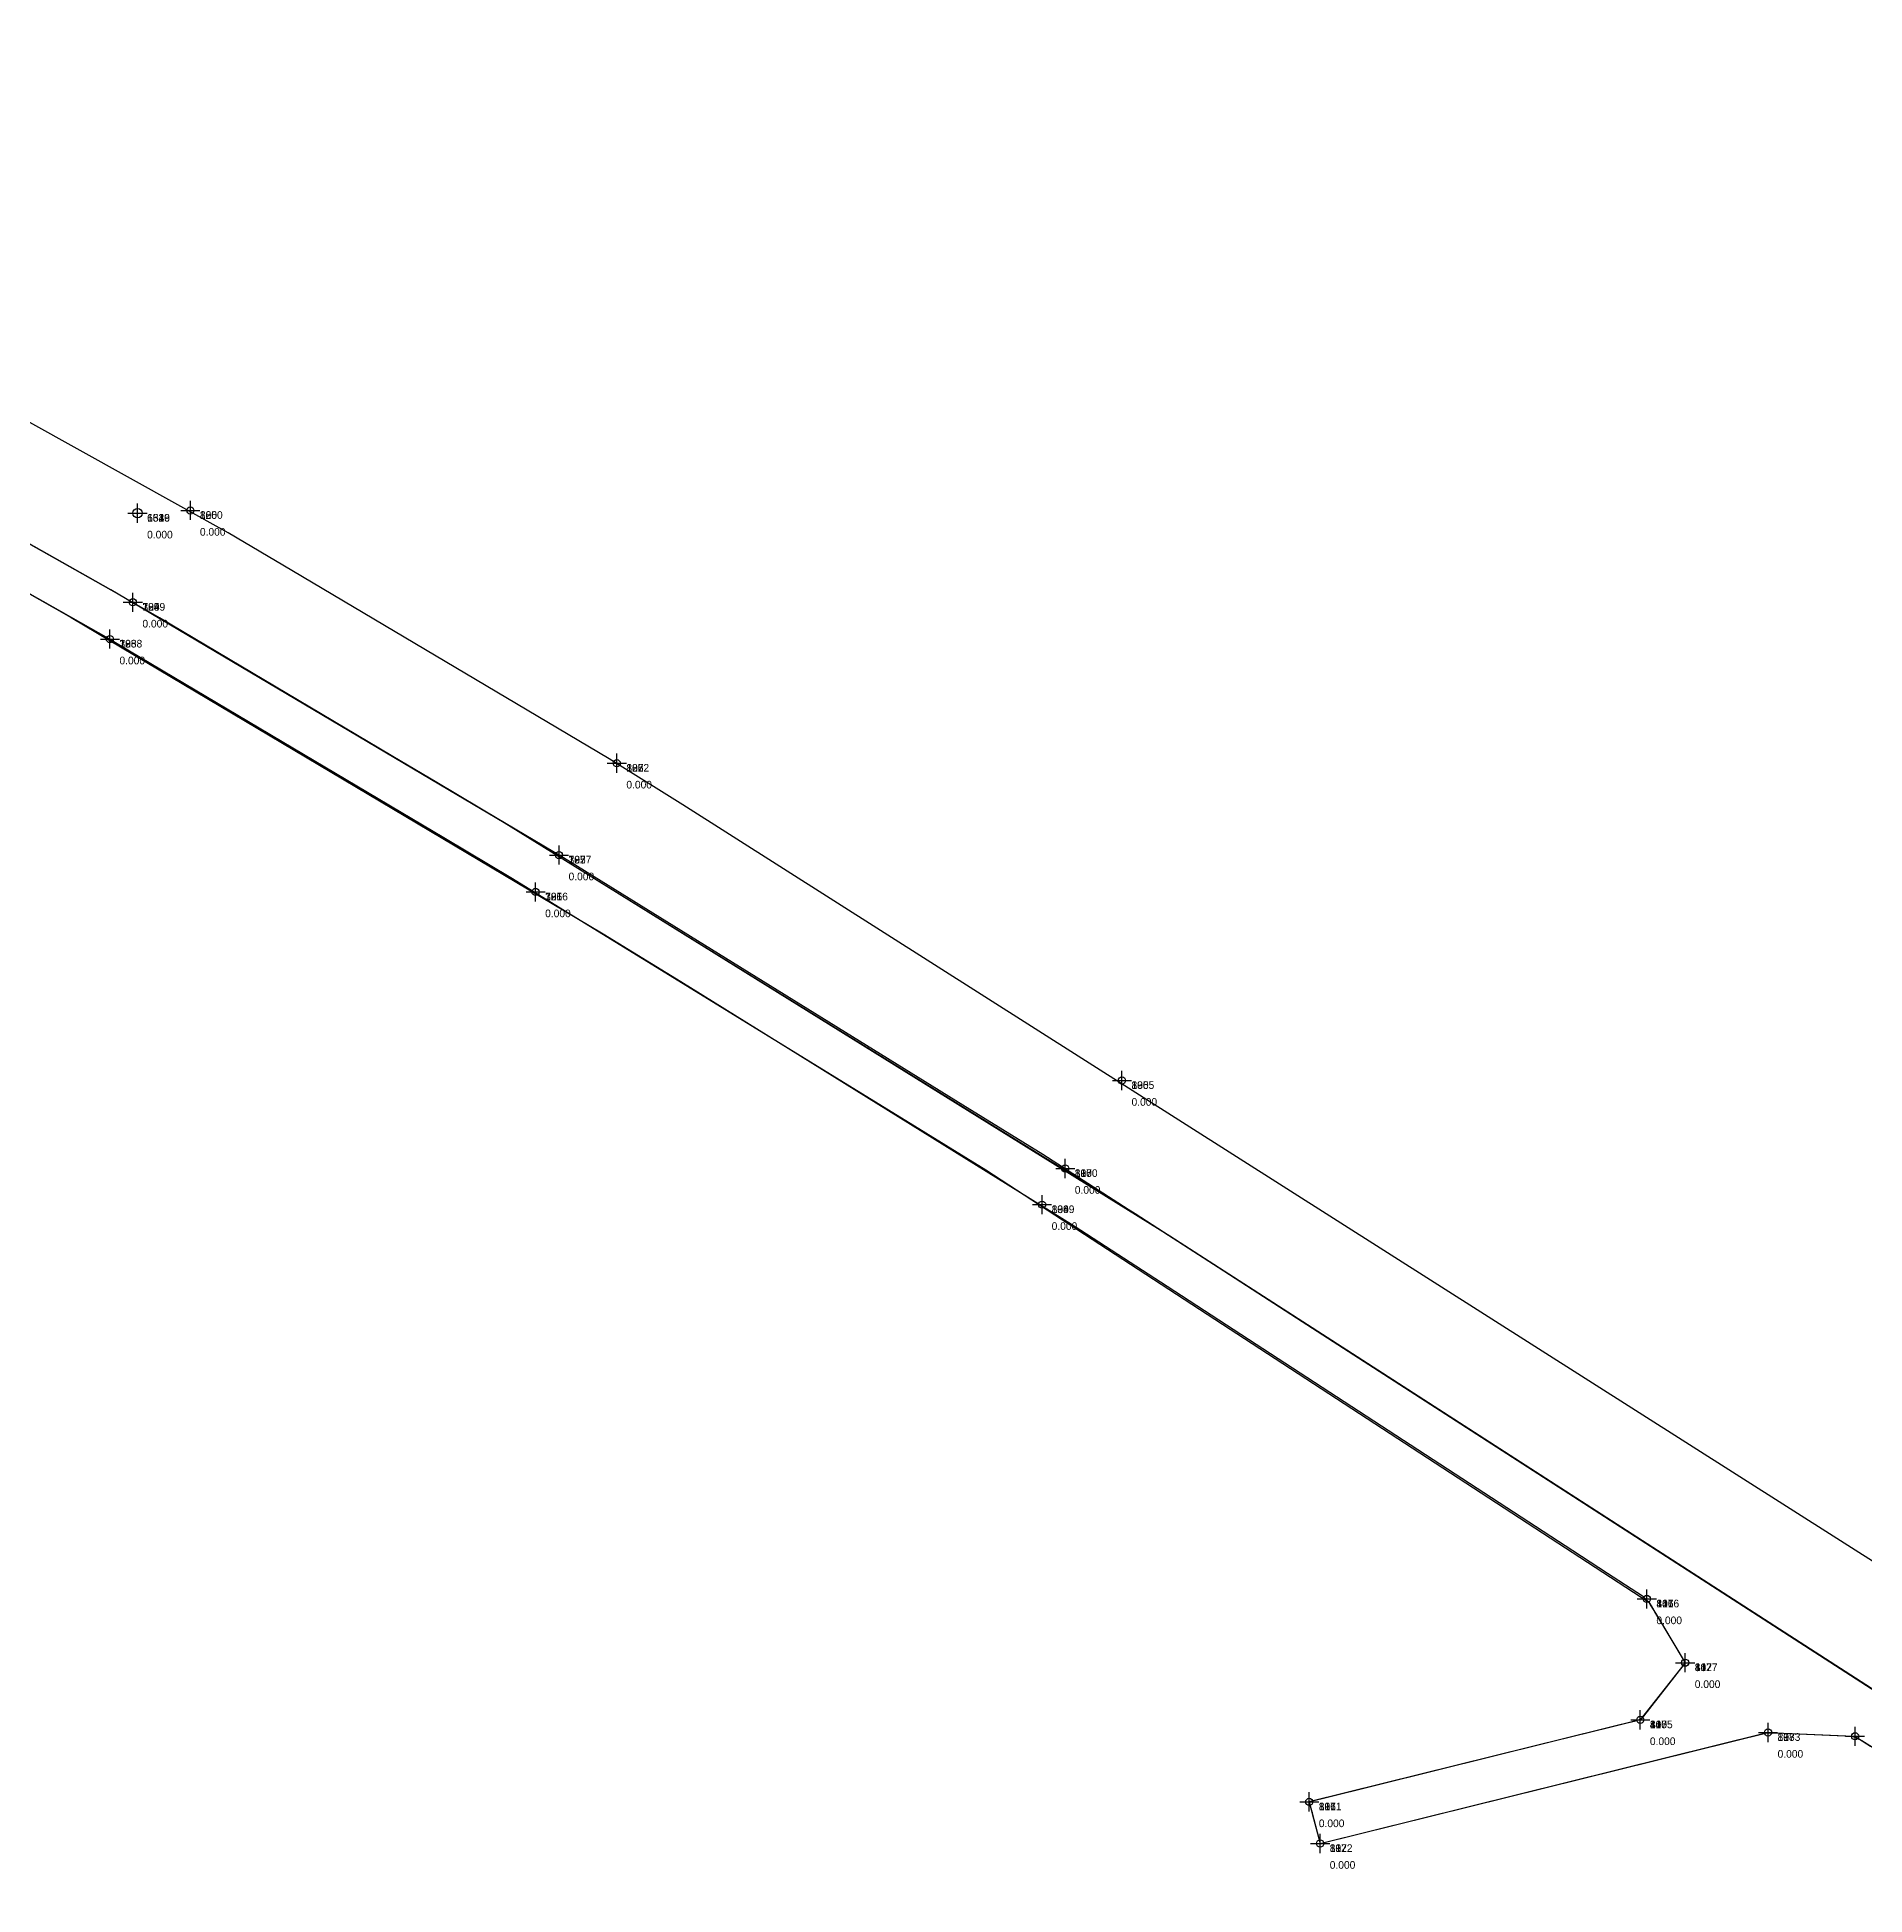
# Model space of a CAD drawing. Header units: metres. Extents: x 581016 to 32581287, y 5319908 to 5321142.
# Drawn here: x 581395.8 to 581586.9, y 5320896.4 to 5321090.6 of the extents above; entities that cross this region are included whole.
import ezdxf
from ezdxf.enums import TextEntityAlignment as Align

# ---------------------------------------------------------------- set-up
doc = ezdxf.new("R2010")
doc.units = ezdxf.units.M
doc.header["$PDMODE"] = 2
doc.header["$PDSIZE"] = 1
for name, color, linetype in [('Flurstuecksgrenzedxf', 7, 'Continuous'), ('Grenzpunktdxf', 7, 'Continuous'), ('PointHeights', 7, 'Continuous'), ('PointNames', 7, 'Continuous'), ('UmringPStrassenverkehrdxf', 7, 'Continuous'), ('UmringspolygonWegdxf', 7, 'Continuous'), ('Versicherungspunktdxf', 7, 'Continuous')]:
    doc.layers.add(name, color=color, linetype=linetype)

msp = doc.modelspace()

# ---------------------------------------------------------------- linework, layer by layer
at = {"layer": 'Flurstuecksgrenzedxf', "color": 178}
for points in [[(581599.72, 5320923.64), (581463.3, 5321010.37), (581455.59, 5321015.19), (581422.4, 5321034.87), (581415.76, 5321038.8), (581322.56, 5321090.63)], [(581599.72, 5320923.64), (581463.3, 5321010.37), (581455.59, 5321015.19), (581422.4, 5321034.87), (581415.76, 5321038.8), (581322.56, 5321090.63)], [(581621, 5320896.41), (581532.2, 5320953.68), (581514.21, 5320965.28), (581444.4, 5321008.64), (581437.57, 5321012.7), (581403.48, 5321032.85), (581396.83, 5321036.6), (581363.59, 5321055.33)], [(581621, 5320896.41), (581532.2, 5320953.68), (581514.21, 5320965.28), (581444.4, 5321008.64), (581437.57, 5321012.7), (581403.48, 5321032.85), (581396.83, 5321036.6), (581363.59, 5321055.33)], [(581366.09, 5321053.92), (581398.37, 5321035.73), (581404.83, 5321032.09), (581437.96, 5321012.46), (581444.6, 5321008.53), (581510.56, 5320967.64), (581528.03, 5320956.37), (581615.38, 5320900.01)], [(581366.09, 5321053.92), (581398.37, 5321035.73), (581404.83, 5321032.09), (581437.96, 5321012.46), (581444.6, 5321008.53), (581510.56, 5320967.64), (581528.03, 5320956.37), (581615.38, 5320900.01)], [(581392.72, 5321033.71), (581399.35, 5321029.97), (581454.95, 5320996.9), (581463.07, 5320991.89), (581504.21, 5320966.37), (581513.91, 5320960.05), (581556.32, 5320932.4), (581559.95, 5320930.03), (581563.59, 5320927.66), (581564.26, 5320927.02), (581564.49, 5320926.63), (581564.72, 5320926.25), (581564.95, 5320925.87), (581568.07, 5320920.68), (581563.38, 5320914.71), (581528.77, 5320906.13), (581529.91, 5320901.78), (581576.73, 5320913.39), (581585.57, 5320913), (581586.55, 5320912.54), (581588.2, 5320911.51)], [(581392.72, 5321033.71), (581399.35, 5321029.97), (581454.95, 5320996.9), (581463.07, 5320991.89), (581504.21, 5320966.37), (581513.91, 5320960.05), (581556.32, 5320932.4), (581559.95, 5320930.03), (581563.59, 5320927.66), (581564.26, 5320927.02), (581564.49, 5320926.63), (581564.72, 5320926.25), (581564.95, 5320925.87), (581568.07, 5320920.68), (581563.38, 5320914.71), (581528.77, 5320906.13), (581529.91, 5320901.78), (581576.73, 5320913.39), (581585.57, 5320913), (581586.55, 5320912.54), (581588.2, 5320911.51)]]:
    msp.add_lwpolyline(points, dxfattribs=at)
at = {"layer": 'Grenzpunktdxf', "color": 178}
for centre in [(581411.8, 5321041.15), (581411.8, 5321041.15), (581411.8, 5321041.15), (581411.8, 5321041.15), (581405.79, 5321031.55), (581405.79, 5321031.55), (581405.79, 5321031.55), (581405.79, 5321031.55), (581403.39, 5321027.7), (581403.39, 5321027.7), (581403.39, 5321027.7), (581403.39, 5321027.7), (581456.38, 5321014.72), (581456.38, 5321014.72), (581456.38, 5321014.72), (581456.38, 5321014.72), (581450.34, 5321005.12), (581450.34, 5321005.12), (581450.34, 5321005.12), (581450.34, 5321005.12), (581447.89, 5321001.26), (581447.89, 5321001.26), (581447.89, 5321001.26), (581447.89, 5321001.26), (581509.19, 5320981.55), (581509.19, 5320981.55), (581509.19, 5320981.55), (581509.19, 5320981.55), (581503.26, 5320972.35), (581503.26, 5320972.35), (581503.26, 5320972.35), (581503.26, 5320972.35), (581500.84, 5320968.57), (581500.84, 5320968.57), (581500.84, 5320968.57), (581500.84, 5320968.57), (581564.06, 5320927.35), (581564.06, 5320927.35), (581564.06, 5320927.35), (581564.06, 5320927.35), (581568.07, 5320920.68), (581568.07, 5320920.68), (581568.07, 5320920.68), (581568.07, 5320920.68), (581563.38, 5320914.71), (581563.38, 5320914.71), (581563.38, 5320914.71), (581563.38, 5320914.71), (581576.73, 5320913.39), (581576.73, 5320913.39), (581576.73, 5320913.39), (581576.73, 5320913.39), (581585.83, 5320912.99), (581585.83, 5320912.99), (581585.83, 5320912.99), (581585.83, 5320912.99), (581528.77, 5320906.13), (581528.77, 5320906.13), (581528.77, 5320906.13), (581528.77, 5320906.13), (581529.91, 5320901.78), (581529.91, 5320901.78), (581529.91, 5320901.78), (581529.91, 5320901.78)]:
    msp.add_circle(centre, 0.375, dxfattribs=at)
at = {"layer": 'Grenzpunktdxf', "linetype": 'Continuous'}
for p in [(581411.8, 5321041.15), (581411.8, 5321041.15), (581411.8, 5321041.15), (581411.8, 5321041.15), (581405.79, 5321031.55), (581405.79, 5321031.55), (581405.79, 5321031.55), (581405.79, 5321031.55), (581403.39, 5321027.7), (581403.39, 5321027.7), (581403.39, 5321027.7), (581403.39, 5321027.7), (581456.38, 5321014.72), (581456.38, 5321014.72), (581456.38, 5321014.72), (581456.38, 5321014.72), (581450.34, 5321005.12), (581450.34, 5321005.12), (581450.34, 5321005.12), (581450.34, 5321005.12), (581447.89, 5321001.26), (581447.89, 5321001.26), (581447.89, 5321001.26), (581447.89, 5321001.26), (581509.19, 5320981.55), (581509.19, 5320981.55), (581509.19, 5320981.55), (581509.19, 5320981.55), (581503.26, 5320972.35), (581503.26, 5320972.35), (581503.26, 5320972.35), (581503.26, 5320972.35), (581500.84, 5320968.57), (581500.84, 5320968.57), (581500.84, 5320968.57), (581500.84, 5320968.57), (581564.06, 5320927.35), (581564.06, 5320927.35), (581564.06, 5320927.35), (581564.06, 5320927.35), (581568.07, 5320920.68), (581568.07, 5320920.68), (581568.07, 5320920.68), (581568.07, 5320920.68), (581563.38, 5320914.71), (581563.38, 5320914.71), (581563.38, 5320914.71), (581563.38, 5320914.71), (581576.73, 5320913.39), (581576.73, 5320913.39), (581576.73, 5320913.39), (581576.73, 5320913.39), (581585.83, 5320912.99), (581585.83, 5320912.99), (581585.83, 5320912.99), (581585.83, 5320912.99), (581528.77, 5320906.13), (581528.77, 5320906.13), (581528.77, 5320906.13), (581528.77, 5320906.13), (581529.91, 5320901.78), (581529.91, 5320901.78), (581529.91, 5320901.78), (581529.91, 5320901.78)]:
    msp.add_point(p, dxfattribs=at)
at = {"layer": 'UmringPStrassenverkehrdxf', "color": 178}
for points in [[(581599.72, 5320923.64), (581463.3, 5321010.37), (581455.59, 5321015.19), (581422.4, 5321034.87), (581415.76, 5321038.8), (581322.56, 5321090.63)], [(581599.72, 5320923.64), (581463.3, 5321010.37), (581455.59, 5321015.19), (581422.4, 5321034.87), (581415.76, 5321038.8), (581322.56, 5321090.63)], [(581366.09, 5321053.92), (581398.37, 5321035.73), (581404.83, 5321032.09), (581437.96, 5321012.46), (581444.6, 5321008.53), (581510.56, 5320967.64), (581528.03, 5320956.37), (581615.38, 5320900.01)], [(581366.09, 5321053.92), (581398.37, 5321035.73), (581404.83, 5321032.09), (581437.96, 5321012.46), (581444.6, 5321008.53), (581510.56, 5320967.64), (581528.03, 5320956.37), (581615.38, 5320900.01)]]:
    msp.add_lwpolyline(points, dxfattribs=at)
at = {"layer": 'UmringspolygonWegdxf', "color": 178}
for points in [[(581590.61, 5320916), (581500.91, 5320973.81), (581492.56, 5320978.98), (581450.81, 5321004.83), (581443.71, 5321009.06), (581408.56, 5321029.91), (581401.65, 5321033.88), (581367.44, 5321053.16)], [(581590.61, 5320916), (581500.91, 5320973.81), (581492.56, 5320978.98), (581450.81, 5321004.83), (581443.71, 5321009.06), (581408.56, 5321029.91), (581401.65, 5321033.88), (581367.44, 5321053.16)], [(581362.25, 5321050.86), (581396.37, 5321031.65), (581403.2, 5321027.81), (581438.3, 5321006.96), (581445.32, 5321002.79), (581486.6, 5320977.36), (581494.96, 5320972.2), (581564.27, 5320927), (581564.51, 5320926.61), (581564.75, 5320926.21), (581564.98, 5320925.82), (581565.22, 5320925.42), (581565.46, 5320925.03), (581565.69, 5320924.63), (581568.07, 5320920.68), (581563.45, 5320914.79), (581562.74, 5320914.55), (581561.74, 5320914.3), (581560.75, 5320914.06), (581559.76, 5320913.81), (581558.77, 5320913.57), (581557.77, 5320913.32), (581556.78, 5320913.07), (581555.79, 5320912.83), (581554.79, 5320912.58), (581553.8, 5320912.34), (581529.98, 5320906.43), (581529.68, 5320906.36), (581529.39, 5320906.28), (581529.09, 5320906.21), (581528.79, 5320906.14), (581528.8, 5320906), (581528.84, 5320905.87), (581528.88, 5320905.73), (581528.91, 5320905.59), (581528.95, 5320905.45), (581528.98, 5320905.32), (581529.02, 5320905.18), (581529.06, 5320905.04), (581529.09, 5320904.9), (581529.91, 5320901.78), (581576.37, 5320913.3), (581577.48, 5320913.36), (581578.34, 5320913.32), (581579.21, 5320913.28), (581584.85, 5320913.03), (581585.33, 5320913.01), (581585.81, 5320912.99), (581587.45, 5320911.97)], [(581362.25, 5321050.86), (581396.37, 5321031.65), (581403.2, 5321027.81), (581438.3, 5321006.96), (581445.32, 5321002.79), (581486.6, 5320977.36), (581494.96, 5320972.2), (581564.27, 5320927), (581564.51, 5320926.61), (581564.75, 5320926.21), (581564.98, 5320925.82), (581565.22, 5320925.42), (581565.46, 5320925.03), (581565.69, 5320924.63), (581568.07, 5320920.68), (581563.45, 5320914.79), (581562.74, 5320914.55), (581561.74, 5320914.3), (581560.75, 5320914.06), (581559.76, 5320913.81), (581558.77, 5320913.57), (581557.77, 5320913.32), (581556.78, 5320913.07), (581555.79, 5320912.83), (581554.79, 5320912.58), (581553.8, 5320912.34), (581529.98, 5320906.43), (581529.68, 5320906.36), (581529.39, 5320906.28), (581529.09, 5320906.21), (581528.79, 5320906.14), (581528.8, 5320906), (581528.84, 5320905.87), (581528.88, 5320905.73), (581528.91, 5320905.59), (581528.95, 5320905.45), (581528.98, 5320905.32), (581529.02, 5320905.18), (581529.06, 5320905.04), (581529.09, 5320904.9), (581529.91, 5320901.78), (581576.37, 5320913.3), (581577.48, 5320913.36), (581578.34, 5320913.32), (581579.21, 5320913.28), (581584.85, 5320913.03), (581585.33, 5320913.01), (581585.81, 5320912.99), (581587.45, 5320911.97)]]:
    msp.add_lwpolyline(points, dxfattribs=at)
at = {"layer": 'Versicherungspunktdxf', "color": 178}
msp.add_circle((581406.28, 5321040.86), 0.5, dxfattribs=at)
msp.add_circle((581406.28, 5321040.86), 0.5, dxfattribs=at)
at = {"layer": 'Versicherungspunktdxf', "linetype": 'Continuous'}
msp.add_point((581406.28, 5321040.86), dxfattribs=at)
msp.add_point((581406.28, 5321040.86), dxfattribs=at)
msp.add_point((581406.28, 5321040.86), dxfattribs=at)
msp.add_point((581406.28, 5321040.86), dxfattribs=at)

# ---------------------------------------------------------------- texts
at = {"layer": 'PointHeights', "linetype": 'Continuous'}
for p in [(581407.28, 5321039.02), (581407.28, 5321039.02), (581407.28, 5321039.02), (581407.28, 5321039.02), (581412.8, 5321039.31), (581412.8, 5321039.31), (581412.8, 5321039.31), (581412.8, 5321039.31), (581406.79, 5321029.71), (581406.79, 5321029.71), (581406.79, 5321029.71), (581406.79, 5321029.71), (581404.39, 5321025.86), (581404.39, 5321025.86), (581404.39, 5321025.86), (581404.39, 5321025.86), (581457.38, 5321012.88), (581457.38, 5321012.88), (581457.38, 5321012.88), (581457.38, 5321012.88), (581451.34, 5321003.28), (581451.34, 5321003.28), (581451.34, 5321003.28), (581451.34, 5321003.28), (581448.89, 5320999.42), (581448.89, 5320999.42), (581448.89, 5320999.42), (581448.89, 5320999.42), (581510.19, 5320979.71), (581510.19, 5320979.71), (581510.19, 5320979.71), (581510.19, 5320979.71), (581504.26, 5320970.51), (581504.26, 5320970.51), (581504.26, 5320970.51), (581504.26, 5320970.51), (581501.84, 5320966.73), (581501.84, 5320966.73), (581501.84, 5320966.73), (581501.84, 5320966.73), (581565.06, 5320925.51), (581565.06, 5320925.51), (581565.06, 5320925.51), (581565.06, 5320925.51), (581569.07, 5320918.84), (581569.07, 5320918.84), (581569.07, 5320918.84), (581569.07, 5320918.84), (581564.38, 5320912.87), (581564.38, 5320912.87), (581564.38, 5320912.87), (581564.38, 5320912.87), (581577.73, 5320911.55), (581577.73, 5320911.55), (581577.73, 5320911.55), (581577.73, 5320911.55), (581529.77, 5320904.29), (581529.77, 5320904.29), (581529.77, 5320904.29), (581529.77, 5320904.29), (581530.91, 5320899.94), (581530.91, 5320899.94), (581530.91, 5320899.94), (581530.91, 5320899.94)]:
    msp.add_text('0.000', height=0.8, dxfattribs=at).set_placement(p, align=Align.TOP_LEFT)
at = {"layer": 'PointNames', "linetype": 'Continuous'}
for s, p in [('654', (581407.28, 5321040.78)), ('661', (581407.28, 5321040.78)), ('1329', (581407.28, 5321040.78)), ('1336', (581407.28, 5321040.78)), ('385', (581412.8, 5321041.07)), ('800', (581412.8, 5321041.07)), ('125', (581412.8, 5321041.07)), ('1060', (581412.8, 5321041.07)), ('384', (581406.79, 5321031.47)), ('799', (581406.79, 5321031.47)), ('124', (581406.79, 5321031.47)), ('1059', (581406.79, 5321031.47)), ('383', (581404.39, 5321027.62)), ('798', (581404.39, 5321027.62)), ('123', (581404.39, 5321027.62)), ('1058', (581404.39, 5321027.62)), ('387', (581457.38, 5321014.64)), ('802', (581457.38, 5321014.64)), ('127', (581457.38, 5321014.64)), ('1062', (581457.38, 5321014.64)), ('382', (581451.34, 5321005.04)), ('797', (581451.34, 5321005.04)), ('122', (581451.34, 5321005.04)), ('1057', (581451.34, 5321005.04)), ('381', (581448.89, 5321001.18)), ('796', (581448.89, 5321001.18)), ('121', (581448.89, 5321001.18)), ('1056', (581448.89, 5321001.18)), ('390', (581510.19, 5320981.47)), ('805', (581510.19, 5320981.47)), ('130', (581510.19, 5320981.47)), ('1065', (581510.19, 5320981.47)), ('395', (581504.26, 5320972.27)), ('810', (581504.26, 5320972.27)), ('135', (581504.26, 5320972.27)), ('1070', (581504.26, 5320972.27)), ('394', (581501.84, 5320968.49)), ('809', (581501.84, 5320968.49)), ('134', (581501.84, 5320968.49)), ('1069', (581501.84, 5320968.49)), ('401', (581565.06, 5320927.27)), ('816', (581565.06, 5320927.27)), ('1076', (581565.06, 5320927.27)), ('141', (581565.06, 5320927.27)), ('402', (581569.07, 5320920.6)), ('817', (581569.07, 5320920.6)), ('142', (581569.07, 5320920.6)), ('1077', (581569.07, 5320920.6)), ('400', (581564.38, 5320914.63)), ('815', (581564.38, 5320914.63)), ('140', (581564.38, 5320914.63)), ('1075', (581564.38, 5320914.63)), ('398', (581577.73, 5320913.31)), ('813', (581577.73, 5320913.31)), ('138', (581577.73, 5320913.31)), ('1073', (581577.73, 5320913.31)), ('396', (581529.77, 5320906.05)), ('811', (581529.77, 5320906.05)), ('136', (581529.77, 5320906.05)), ('1071', (581529.77, 5320906.05)), ('397', (581530.91, 5320901.7)), ('812', (581530.91, 5320901.7)), ('137', (581530.91, 5320901.7)), ('1072', (581530.91, 5320901.7))]:
    msp.add_text(s, height=0.8, dxfattribs=at).set_placement(p, align=Align.TOP_LEFT)

doc.saveas('drawing.dxf')
